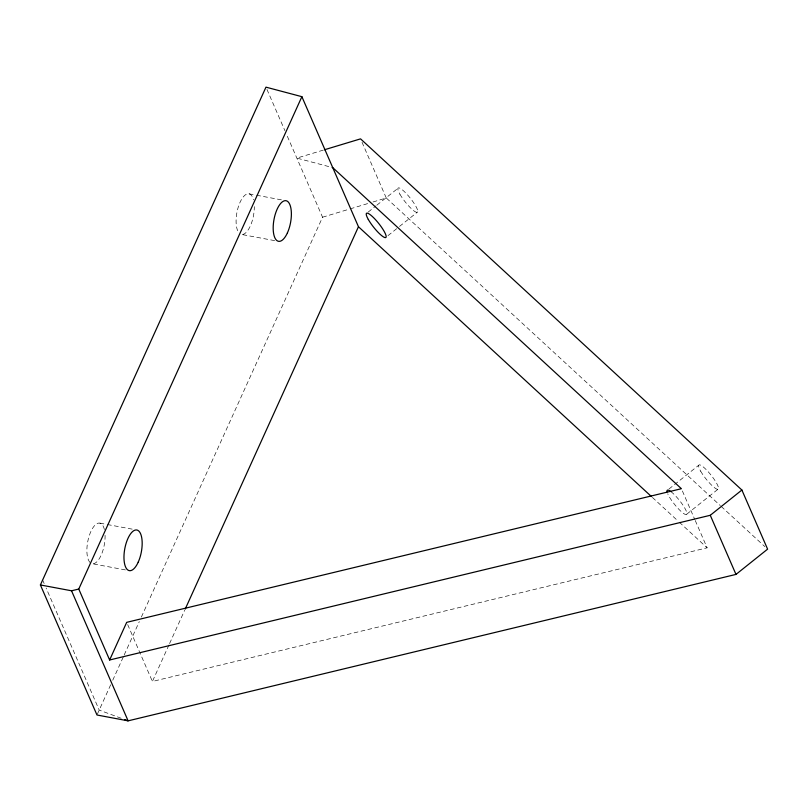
<?xml version="1.0" encoding="UTF-8"?>
<svg xmlns="http://www.w3.org/2000/svg" width="808" height="808" viewBox="0 0 808 808"><rect width="100%" height="100%" fill="white"/><g stroke="black" fill="none" stroke-linecap="round" stroke-linejoin="round"><path stroke-width="0.61" stroke-dasharray="4.04 3.03" d="M110.666 684.81L96.98 714.999M112.746 680.215L123.685 656.096M124.2 654.945L139.299 621.625M141.38 617.029L322.554 217.211L286.88 135.209M695.254 520.534L707.121 547.824L152.409 681.457L169.064 644.713M169.579 643.562L184.668 610.262M368.216 212.06L375.882 205.929M376.841 205.171L397.92 188.335M388.022 235.613L398.556 227.189M399.516 226.422L417.716 211.888M668.974 489.022L698.668 465.297M686.861 514.1L718.474 488.85M323.281 150.116L296.839 158.095L332.734 167.62M322.554 217.211L348.995 209.232M350.197 208.868L368.236 203.424M373.044 201.97L386.264 197.98L720.281 505.576M249.127 193.849L255.318 195.001M256.55 195.233L282.517 200.051M274.639 240.622L241.249 234.411A20.665 8.434 -79.5 0 0 254.298 206.646M99.919 523.14L106.1 524.291M107.343 524.523L133.31 529.351M125.422 569.913L92.041 563.701A20.665 8.434 -79.5 0 0 105.06 534.967M121.18 718.261L99.212 710.091L46.137 588.093M721.211 506.434L764.812 546.592M652.41 497.435L678.377 521.352M679.306 522.2L707.121 547.824M682.396 490.981L694.759 519.403M362.034 142.279L386.264 197.98M266.973 89.446L284.891 130.633M127.684 624.614L152.409 681.457M42.632 580.033L44.137 583.487M670.842 491.567A15.493 3.161 51.4 0 1 686.588 511.888A15.493 3.161 51.4 0 1 675.69 505.768L673.175 502.596A15.493 3.161 51.4 0 1 667.751 493.85M237.673 230.724A20.665 8.434 -79.5 0 1 240.723 200.909A20.665 8.434 -79.5 0 1 253.49 199.849M90.052 562.509A20.665 8.434 -79.5 0 1 90.839 531.603A20.665 8.434 -79.5 0 1 104.575 530.452M700.677 471.175A15.493 3.161 51.4 0 0 717.807 489.335A15.493 3.161 51.4 0 0 707.222 470.7A15.493 3.161 51.4 0 0 700.677 471.175M399.92 194.213A15.493 3.161 51.4 0 0 417.059 212.373A15.493 3.161 51.4 0 0 406.474 193.738A15.493 3.161 51.4 0 0 399.92 194.213"/><path stroke-width="1.21" d="M741.885 490.032L710.272 515.292L109.635 659.985L78.77 589.042L301.879 96.677L265.973 87.153L40.4 584.952L96.98 714.999L128.108 720.847L735.987 574.407L767.6 549.147L741.885 490.032L360.55 138.865L324.483 149.753M109.635 659.985L126.694 622.342L681.407 488.709L332.734 167.62M185.194 609.111L358.459 226.735L301.879 96.677M40.4 584.952L71.538 590.789L78.77 589.042M124.644 719.554L128.108 720.847L71.538 590.789M358.459 226.735L651.48 496.587M710.272 515.292L735.987 574.407M667.065 491.84A15.493 3.161 51.4 0 1 670.842 491.567M138.219 562.146A20.665 8.434 -79.5 0 0 137.017 530.038A20.665 8.434 -79.5 0 0 123.988 558.783A20.665 8.434 -79.5 0 0 138.219 562.146M287.426 232.845A20.665 8.434 -79.5 0 0 286.224 200.748A20.665 8.434 -79.5 0 0 273.205 229.482A20.665 8.434 -79.5 0 0 287.426 232.845M368.307 219.463A15.493 3.161 51.4 0 0 385.446 237.623A15.493 3.161 51.4 0 0 374.861 218.988A15.493 3.161 51.4 0 0 368.307 219.463"/></g></svg>
